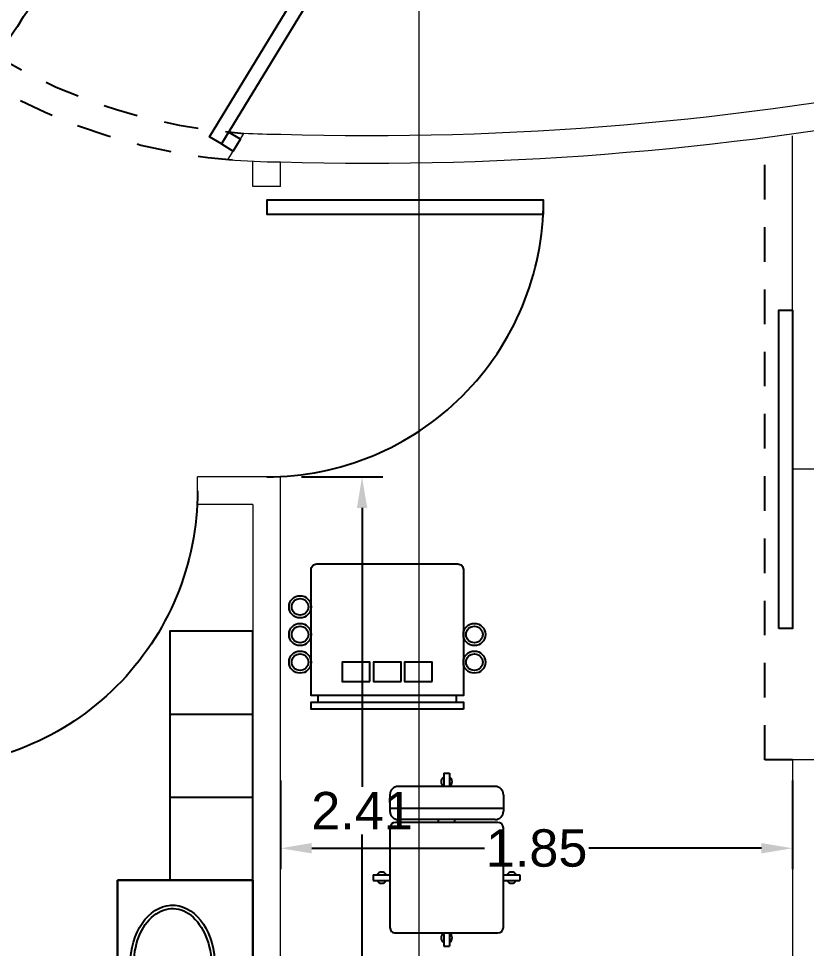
# Model space of a CAD drawing. Header units: metres. Extents: x -22 to 564, y 0 to 143.
# Drawn here: x 33.598 to 36.445, y 35.333 to 38.694 of the extents above; entities that cross this region are included whole.
import ezdxf
from ezdxf.xclip import XClip

# ---------------------------------------------------------------- set-up
doc = ezdxf.new("R2010")
doc.units = ezdxf.units.M
doc.header["$XCLIPFRAME"] = 2
doc.linetypes.add('EJES630', pattern=[6.3, 5.5, -0.4, 0, -0.4])
doc.linetypes.add('XREF PB NEURO-ONCOLOGIA$0$CONJUNTO TLAHUAC$0$HIDDEN2', pattern=[0.1875, 0.125, -0.0625])
for name, color, linetype in [('COTAS PAÑOS', 8, 'Continuous'), ('XREF  PB CONJ$0$PARQUE', 251, 'Continuous'), ('XREF PB NEURO-ONCOLOGIA$0$CANCELES', 1, 'Continuous'), ('XREF PB NEURO-ONCOLOGIA$0$MOBILIARIO', 161, 'Continuous'), ('XREF PB NEURO-ONCOLOGIA$0$Mobiliario Fijo', 40, 'Continuous'), ('XREF PB NEURO-ONCOLOGIA$0$PROYECCIÓN', 8, 'XREF PB NEURO-ONCOLOGIA$0$CONJUNTO TLAHUAC$0$HIDDEN2'), ('XREF PB NEURO-ONCOLOGIA$0$PUERTAS', 253, 'Continuous')]:
    doc.layers.add(name, color=color, linetype=linetype)
doc.layers.add('EJES', color=11, linetype='EJES630', lineweight=0)
doc.layers.add('XREF PB NEURO-ONCOLOGIA$0$MUROS DE TABLAROCA', color=150, linetype='Continuous', lineweight=13)
doc.styles.add('COTAS', font='arial.ttf')
doc.dimstyles.new('75 FLECHAS', dxfattribs={"dimscale": 0.75, "dimtxt": 0.25, "dimasz": 0.25, "dimexe": 0.1, "dimexo": 0.1, "dimgap": 0.025, "dimtad": 0, "dimtih": 1, "dimtoh": 1, "dimzin": 1, "dimdsep": 46, "dimtxsty": 'COTAS', "dimcen": 0.1, "dimclrd": 256, "dimclre": 256, "dimclrt": 7, "dimadec": 0, "dimazin": 1, "dimtfac": 1, "dimtofl": 0, "dimtmove": 2, "dimatfit": 3, "dimfxl": 1, "dimtolj": 1, "dimtzin": 1, "dimlwd": -1, "dimlwe": -1, "dimarcsym": 0})

# ---------------------------------------------------------------- blocks, each defined once
blk = doc.blocks.new('XREF PB NEURO-ONCOLOGIA$0$XREF PB NEURO-ONCOLOGIA$0$XR-02$0$LAVABO.NORMATIVO')
for p, q in [((-0.305, -0.49), (-0.305, 0)), ((-0.305, 0), (0.305, 0)), ((0.305, 0), (-0.305, 0)), ((-0.305, 0), (-0.305, -0.49)), ((0.305, -0.49), (0.305, 0)), ((0.305, 0), (0.305, -0.49)), ((0.305, -0.49), (-0.305, -0.49)), ((-0.305, -0.49), (0.305, -0.49))]:
    blk.add_line(p, q)
for centre, radius in [((0.001, -0.0938), 0.0171), ((0, -0.2523), 0.025), ((0, -0.2523), 0.0175)]:
    blk.add_circle(centre, radius)
for centre, radius, start, end in [((0.001, -0.0938), 0.0254, 0, 198.6555), ((0.001, -0.0938), 0.0242, 359.5329, 180.4671), ((0.8216, -0.0871), 0.8447, 180.4671, 187.9569), ((-0.8195, -0.0871), 0.8447, 352.0431, 359.5329), ((0.0011, -0.0938), 0.0254, 341.3375, 0.0036), ((0.001, -0.2018), 0.0162, 187.9569, 352.0431)]:
    blk.add_arc(centre, radius, start, end)
blk.add_ellipse((0, -0.2907), major_axis=(-0.215, 0), ratio=0.709302, start_param=4.791428, end_param=10.916607)
blk.add_open_spline([(-0.0163, -0.1507), (-0.0558, -0.153), (-0.0942, -0.1635), (-0.1837, -0.2123), (-0.2121, -0.2654), (-0.1879, -0.3629), (-0.1336, -0.4082), (0.0089, -0.4403), (0.0926, -0.4256), (0.1966, -0.3523), (0.2151, -0.2979), (0.1733, -0.2026), (0.1106, -0.1621), (0.0301, -0.1518), (0.0232, -0.1511), (0.0163, -0.1507)], degree=3, knots=[4.791428, 4.791428, 4.791428, 4.791428, 5.367357, 5.367357, 6.457084, 6.457084, 7.54681, 7.54681, 8.636537, 8.636537, 9.726264, 9.726264, 10.81599, 10.81599, 10.916607, 10.916607, 10.916607, 10.916607])
blk = doc.blocks.new('XREF PB NEURO-ONCOLOGIA$0$XREF PB NEURO-ONCOLOGIA$0$SILLGIRS')
for p, q in [((-0.01, 0.3773), (-0.01, 0.33)), ((-0.01, 0.3773), (0.01, 0.3773)), ((0.01, 0.3773), (0.01, 0.33)), ((0.175, 0.33), (-0.175, 0.33)), ((-0.205, 0.3), (-0.205, 0.24)), ((0.205, 0.3), (0.205, 0.24)), ((0.205, 0.25), (-0.205, 0.25)), ((0.175, 0.21), (-0.175, 0.21)), ((-0.03, 0.2), (-0.03, 0.21)), ((0.03, 0.2), (0.03, 0.21)), ((-0.205, 0.18), (-0.205, -0.18)), ((0.185, 0.2), (-0.185, 0.2)), ((0.205, -0.18), (0.205, 0.18)), ((-0.265, 0.01), (-0.205, 0.01)), ((-0.265, 0.01), (-0.265, -0.01)), ((0.205, 0.01), (0.265, 0.01)), ((0.265, 0.01), (0.265, -0.01)), ((-0.265, -0.01), (-0.205, -0.01)), ((0.205, -0.01), (0.265, -0.01)), ((-0.185, -0.2), (0.185, -0.2)), ((-0.01, -0.2), (-0.01, -0.2473)), ((0.01, -0.2), (0.01, -0.2473)), ((-0.01, -0.2473), (0.01, -0.2473))]:
    blk.add_line(p, q)
for centre, radius, start, end in [((0, 0.3473), 0.02, 120, 240), ((0, 0.3473), 0.02, 300, 60), ((-0.175, 0.3), 0.03, 90, 180), ((0.175, 0.3), 0.03, 0, 90), ((-0.175, 0.24), 0.03, 180, 270), ((0.175, 0.24), 0.03, 270, 0), ((-0.185, 0.18), 0.02, 90, 180), ((0.185, 0.18), 0.02, 0, 90), ((-0.235, 0), 0.02, 30, 150), ((0.235, 0), 0.02, 30, 150), ((-0.235, 0), 0.02, 210, 330), ((0.235, 0), 0.02, 210, 330), ((-0.185, -0.18), 0.02, 180, 270), ((0, -0.2173), 0.02, 120, 240), ((0, -0.2173), 0.02, 300, 60), ((0.185, -0.18), 0.02, 270, 0)]:
    blk.add_arc(centre, radius, start, end)
blk = doc.blocks.new('XREF PB NEURO-ONCOLOGIA$0$A$Cb43654c6')
for p, q in [((0.025, 0.25), (0.05, 0.25)), ((0.025, -0.25), (0.05, -0.25))]:
    blk.add_line(p, q)
for points in [[(0, -0.275), (0, 0.275), (0.025, 0.275), (0.025, -0.275)], [(0.1, 0.0625), (0.17, 0.0625), (0.17, 0.1625), (0.1, 0.1625)], [(0.1, -0.05), (0.17, -0.05), (0.17, 0.05), (0.1, 0.05)], [(0.1, -0.1625), (0.17, -0.1625), (0.17, -0.0625), (0.1, -0.0625)]]:
    blk.add_lwpolyline(points, close=True)
blk.add_lwpolyline([(0.525, -0.255, -0.414214), (0.505, -0.275), (0.05, -0.275), (0.05, 0.275), (0.505, 0.275, -0.414214), (0.525, 0.255)], format="xyb", close=True)
for centre, radius in [((0.17, 0.315), 0.04), ((0.17, 0.315), 0.03), ((0.27, 0.315), 0.04), ((0.27, 0.315), 0.03), ((0.37, 0.315), 0.04), ((0.37, 0.315), 0.03), ((0.17, -0.315), 0.04), ((0.17, -0.315), 0.03), ((0.27, -0.315), 0.04), ((0.27, -0.315), 0.03)]:
    blk.add_circle(centre, radius)
blk = doc.blocks.new('XREF PB NEURO-ONCOLOGIA')
at = {"layer": 'XREF PB NEURO-ONCOLOGIA$0$CANCELES', "elevation": 0}
for points in [[(5.2105, 11.8962, -0.414214), (4.927, 13.0644), (5.6528, 12.622), (5.6268, 12.5793), (4.901, 13.0217), (4.927, 13.0644)], [(5.2105, 11.8962, -0.414214), (5.4939, 10.728), (4.7681, 11.1704), (4.7941, 11.2131), (5.52, 10.7707), (5.4939, 10.728)]]:
    blk.add_lwpolyline(points, format="xyb", dxfattribs=at)
blk.add_lwpolyline([(4.7421, 11.1277), (4.7848, 11.1017), (4.8108, 11.1444), (4.7681, 11.1704)], close=True, dxfattribs=at)
at = {"layer": 'XREF PB NEURO-ONCOLOGIA$0$Mobiliario Fijo'}
for p, q in [((2.4063, 11.3562), (2.4063, 11.0562)), ((2.7063, 11.3562), (2.7063, 11.0562))]:
    blk.add_line(p, q, dxfattribs=at)
blk.add_lwpolyline([(3.0063, 11.0562), (3.0063, 11.3562), (2.1063, 11.3562), (2.1063, 11.0562), (3.0063, 11.0562)], close=True, dxfattribs=at)
at = {"layer": 'XREF PB NEURO-ONCOLOGIA$0$MUROS DE TABLAROCA'}
for p, q in [((3.4646, 11.0562), (3.4646, 11.2562)), ((3.4646, 11.2562), (3.5646, 11.2562)), ((3.5646, 10.9562), (3.5646, 11.2562)), ((4.7104, 11.147, 0), (4.8061, 11.0887, 0)), ((4.6146, 10.9562), (4.6146, 11.0562)), ((4.6146, 11.0562), (4.7041, 11.0562)), ((4.6146, 10.9562), (4.7017, 10.9562))]:
    blk.add_line(p, q, dxfattribs=at)
for points in [[(5.0116, 7.0712, 0.066614), (4.9119, 8.4674, -0.056561), (4.7017, 10.9569, -0.022663), (4.7104, 11.147)], [(5.1047, 6.9712, 0.070992), (5.0099, 8.4874, -0.056585), (4.8017, 10.9555, -0.016665), (4.8061, 11.0887, -0.012506)]]:
    blk.add_lwpolyline(points, format="xyb", dxfattribs=at)
blk.add_lwpolyline([(0.1517, 10.9562), (3.5646, 10.9562)], dxfattribs=at)
at = {"layer": 'XREF PB NEURO-ONCOLOGIA$0$MUROS DE TABLAROCA', "elevation": 0}
for points in [[(0.1517, 9.0062), (2.5419, 9.0062), (2.5419, 9.1062), (0.8017, 9.1062)], [(4.8107, 9.0062), (3.5919, 9.0062), (3.5919, 9.1062), (4.7967, 9.1062)]]:
    blk.add_lwpolyline(points, dxfattribs=at)
at = {"layer": 'XREF PB NEURO-ONCOLOGIA$0$PROYECCIÓN', "elevation": 0}
blk.add_lwpolyline([(2.5419, 9.1062), (2.5419, 9.2062), (4.7837, 9.2062)], dxfattribs=at)
at = {"layer": 'XREF PB NEURO-ONCOLOGIA$0$PROYECCIÓN'}
for radius in [2.0996, 2]:
    blk.add_arc((6.8017, 10.9555), radius, 122.688, 176.181, dxfattribs=at)
at = {"layer": 'XREF PB NEURO-ONCOLOGIA$0$PUERTAS', "elevation": 0}
for points in [[(3.5146, 11.2562, -0.414214), (2.5146, 12.2562), (3.5146, 12.2562), (3.5146, 12.2062), (2.5146, 12.2062), (2.5146, 12.2562)], [(3.5646, 11.0062, 0.414214), (4.5646, 10.0062), (4.5646, 11.0062), (4.5146, 11.0062), (4.5146, 10.0062), (4.5646, 10.0062)]]:
    blk.add_lwpolyline(points, format="xyb", dxfattribs=at)
blk.add_lwpolyline([(3.0169, 9.1562), (4.1669, 9.1562), (4.1669, 9.1062), (3.0169, 9.1062)], close=True, dxfattribs=at)
at = {"layer": 'XREF PB NEURO-ONCOLOGIA$0$MOBILIARIO', "rotation": 270}
blk.add_blockref('XREF PB NEURO-ONCOLOGIA$0$XREF PB NEURO-ONCOLOGIA$0$SILLGIRS', (2.1157, 10.3562), dxfattribs=at)
at = {"layer": 'XREF PB NEURO-ONCOLOGIA$0$Mobiliario Fijo'}
blk.add_blockref('XREF PB NEURO-ONCOLOGIA$0$A$Cb43654c6', (2.7247, 10.5708), dxfattribs=at)
at = {"layer": 'XREF PB NEURO-ONCOLOGIA$0$Mobiliario Fijo', "xscale": -1, "rotation": 180.0001148145601}
blk.add_blockref('XREF PB NEURO-ONCOLOGIA$0$XREF PB NEURO-ONCOLOGIA$0$XR-02$0$LAVABO.NORMATIVO', (1.8013, 11.0562), dxfattribs=at)
at = {"layer": 'XREF PB NEURO-ONCOLOGIA$0$MUROS DE TABLAROCA'}
blk.add_lwpolyline([(3.4646, 11.0562), (0.1517, 11.0562), (0.1517, 12.3062)], dxfattribs=at)
blk = doc.blocks.new('XREF  PB CONJ')
at = {"layer": 'XREF  PB CONJ$0$PARQUE', "true_color": 0x136734}
h = blk.add_hatch(dxfattribs=at)
h.set_pattern_fill('CROSS', color=116, scale=0.02, angle=90)
edge = h.paths.add_edge_path()
edge.add_line((3.5883, 104.6056), (1.6936, 104.3684))
edge.add_line((1.6936, 104.3684), (2.4784, 17.6083))
edge.add_line((2.4784, 17.6083), (97.731, 17.9336))
edge.add_arc((97.7247, 19.237), 1.3034, 270.2752, 363.1006)
edge.add_line((99.0262, 19.3075), (96.4762, 19.3078))
edge.add_line((96.4762, 19.3078), (96.602, 20.224))
edge.add_line((96.602, 20.224), (62.4128, 20.224))
edge.add_arc((58.6329, 24.6535), 5.8231, 229.52466, 310.47534, ccw=False)
edge.add_line((54.8531, 20.224), (26.2527, 20.2188))
edge.add_line((26.2527, 20.2188), (4.2837, 20.0304))
edge.add_line((4.2837, 20.0304), (4.055, 46.6913))
edge.add_line((4.055, 46.6913), (2.3881, 46.6912))
edge.add_line((2.3881, 46.6912), (2.3881, 54.8033))
edge.add_line((2.3881, 54.8033), (3.9854, 54.8034))
edge.add_line((3.9854, 54.8034), (3.7464, 82.6679))
edge.add_line((3.7464, 82.6679), (3.6185, 95.2556))
edge.add_line((3.6185, 95.2556), (3.5883, 104.6056))
blk = doc.blocks.new('*D157')
at = {"layer": 'COTAS PAÑOS', "transparency": 16777216}
for p, q in [((34.5449, 35.9403), (34.5449, 35.6204)), ((36.3949, 35.9403), (36.3949, 35.6204)), ((34.6574, 35.6954), (35.2816, 35.6954)), ((36.2824, 35.6954), (35.6581, 35.6954))]:
    blk.add_line(p, q, dxfattribs=at)
for points in [[(34.6574, 35.7142), (34.6574, 35.6767), (34.5449, 35.6954)], [(36.2824, 35.7142), (36.2824, 35.6767), (36.3949, 35.6954)]]:
    blk.add_solid(points, dxfattribs=at)
at = {"layer": 'COTAS PAÑOS', "color": 7, "transparency": 16777216, "insert": (35.4699, 35.6954), "char_height": 0.135, "attachment_point": 5, "style": 'COTAS'}
blk.add_mtext('\\A1;1.85', dxfattribs=at)
blk = doc.blocks.new('*D158')
at = {"layer": 'COTAS PAÑOS', "transparency": 16777216}
for p, q in [((34.6199, 37.0379), (34.9141, 37.0379)), ((34.8391, 36.9254), (34.8391, 35.918)), ((34.8391, 34.7376), (34.8391, 35.745)), ((34.6199, 34.6251), (34.9141, 34.6251))]:
    blk.add_line(p, q, dxfattribs=at)
for points in [[(34.8204, 36.9254), (34.8579, 36.9254), (34.8391, 37.0379)], [(34.8204, 34.7376), (34.8579, 34.7376), (34.8391, 34.6251)]]:
    blk.add_solid(points, dxfattribs=at)
at = {"layer": 'COTAS PAÑOS', "color": 7, "transparency": 16777216, "insert": (34.8391, 35.8315), "char_height": 0.135, "attachment_point": 5, "style": 'COTAS'}
blk.add_mtext('\\A1;2.41', dxfattribs=at)

msp = doc.modelspace()

# ---------------------------------------------------------------- block references
at = {"rotation": 90}
msp.add_blockref('XREF PB NEURO-ONCOLOGIA', (45.501, 33.4734), dxfattribs=at)

# ---------------------------------------------------------------- next in the draw order: block references
ref = msp.add_blockref('XREF  PB CONJ', (67.8976, 28.71, 0), dxfattribs=dict(rotation=89.50849308405942))
XClip(ref).set_block_clipping_path([(-2.936402334, 82.9334608569), (21.1250270707, 82.9334608569), (21.1250270707, 49.0397586863), (26.6296707885, 49.0397586863), (26.6284018429, 17.4712422498), (-2.8531787476, 17.4341989701)])

# ---------------------------------------------------------------- next in the draw order: linework, layer by layer
at = {"layer": 'EJES'}
msp.add_line((35.046, 33.668), (35.0447, 59.0501), dxfattribs=at)

# ---------------------------------------------------------------- next in the draw order: dimensions: what is measured, and where the dimension line sits
at = {"layer": 'COTAS PAÑOS'}
dim = msp.add_linear_dim(base=(34.8391, 34.6251), p1=(34.5449, 37.0379), p2=(34.5449, 34.6251), angle=90, dimstyle='75 FLECHAS', override={"dimtxt": 0.18, "dimasz": 0.15}, dxfattribs=at)
dim.commit()
dim.dimension.update_dxf_attribs({"geometry": '*D158', "text_midpoint": (34.8391, 35.8315)})
dim = msp.add_linear_dim(base=(34.5449, 35.6954), p1=(36.3949, 36.0153, 0), p2=(34.5449, 36.0153), dimstyle='75 FLECHAS', override={"dimtxt": 0.18, "dimasz": 0.15}, dxfattribs=at)
dim.commit()
dim.dimension.update_dxf_attribs({"geometry": '*D157', "text_midpoint": (35.4699, 35.6954)})

doc.saveas('drawing.dxf')
